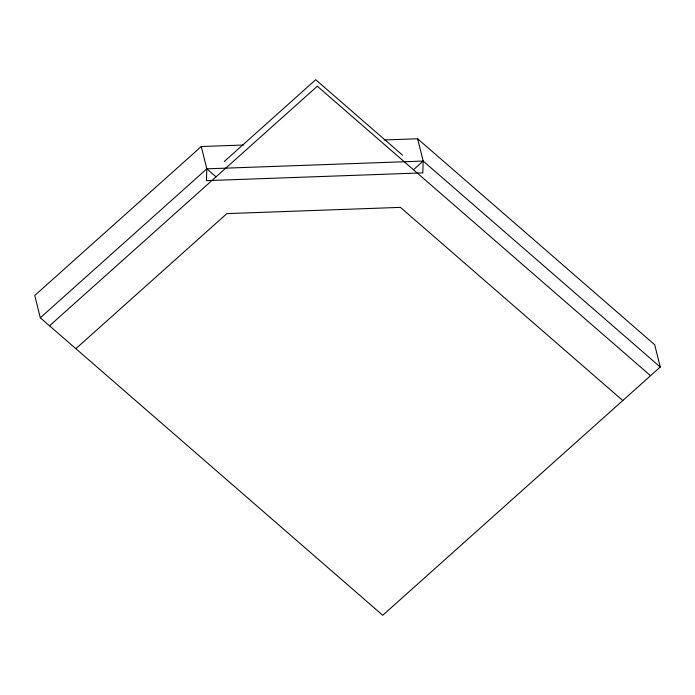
<?xml version="1.0" encoding="UTF-8"?>
<svg xmlns="http://www.w3.org/2000/svg" width="695" height="695" viewBox="0 0 695 695"><rect width="100%" height="100%" fill="white"/><g stroke="black" fill="none" stroke-linecap="round" stroke-linejoin="round"><path stroke-width="1.04" d="M243.441 145.012L201.255 146.532L206.815 168.833L206.458 180.639L422.829 172.873L423.177 161.066L417.617 138.765L384.083 139.964M201.255 146.532L34.75 295.479L40.31 317.789L382.745 615.284L660.25 367.021L654.69 344.72L417.617 138.765M40.31 317.789L206.815 168.833L423.177 161.066L660.25 367.021M224.277 161.509L315.695 79.717L402.483 155.115M49.527 325.799L317.32 86.223L650.537 375.708M75.868 348.682L226.857 213.608L400.442 207.371L622.789 400.537M413.464 169.754L423.177 161.066M206.815 168.833L216.032 176.843"/></g></svg>
